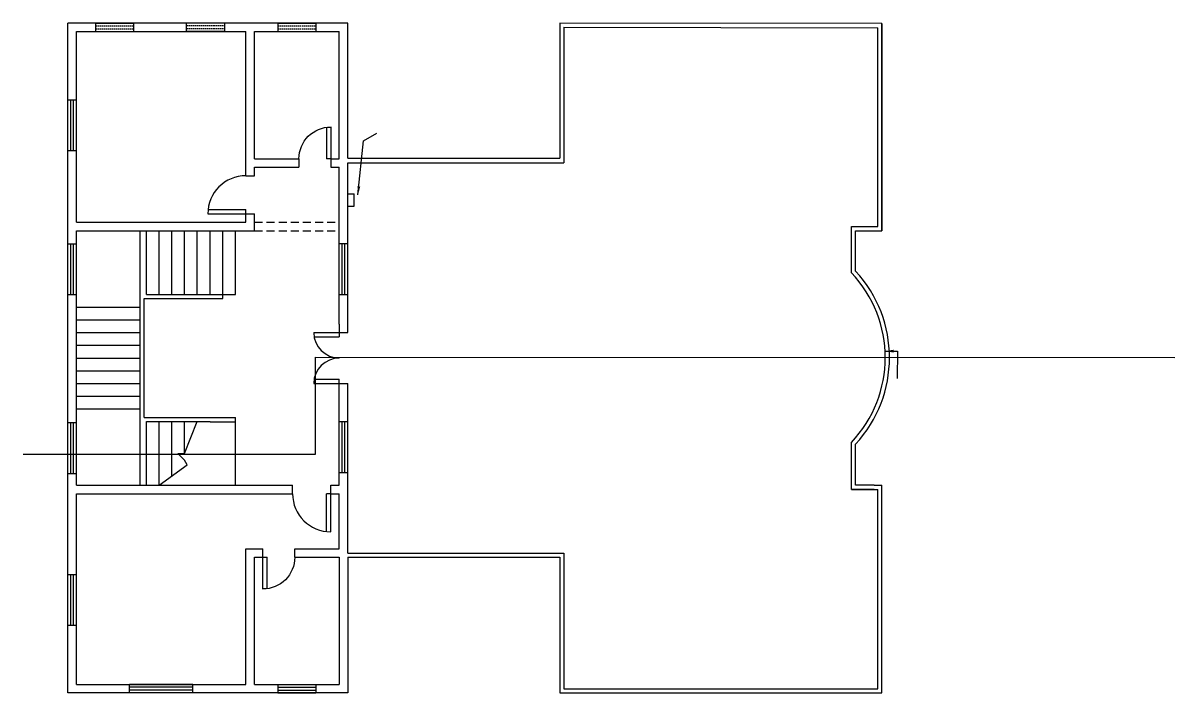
# Model space of a CAD drawing. Header units: millimetres. Extents: x -938220 to 926261, y -44187 to 232552.
# Drawn here: x -685143 to -657974, y 148360 to 164160 of the extents above; entities that cross this region are included whole.
import ezdxf

# ---------------------------------------------------------------- set-up
doc = ezdxf.new("R2010")
doc.units = ezdxf.units.MM
doc.linetypes.add('HIDDEN', pattern=[9.525, 6.35, -3.175])
for name, color, linetype in [('DOORS', 30, 'Continuous'), ('R1', 220, 'Continuous'), ('steel ladder', 170, 'Continuous'), ('STEPS', 11, 'Continuous'), ('VENTILATOR', 130, 'Continuous')]:
    doc.layers.add(name, color=color, linetype=linetype)
doc.layers.add('walls', color=7, linetype='Continuous', true_color=0xf8ce8b)
doc.layers.add('WINDOWS', color=7, linetype='Continuous', true_color=0xd4e480)
doc.styles.get("Standard").update_dxf_attribs({"font": 'romantic.ttf', "height": 200})
doc.dimstyles.new('ISO-25', dxfattribs={"dimtxt": 200, "dimasz": 200, "dimexe": 1.25, "dimexo": 0.625, "dimgap": 150, "dimtad": 1, "dimdec": 0, "dimtxsty": 'Standard', "dimblk": 'CLOSEDBLANK', "dimcen": 2.5, "dimclrd": 2, "dimclre": 7, "dimclrt": 7, "dimadec": 0, "dimazin": 0, "dimtfac": 1, "dimtdec": 0, "dimtmove": 0, "dimatfit": 3, "dimfxl": 1, "dimarcsym": 0})

# ---------------------------------------------------------------- blocks, each defined once
blk = doc.blocks.new('W2')
at = {"layer": 'WINDOWS', "ltscale": 5}
for p, q in [((-600, 200), (-600, 0)), ((-600, 200), (600, 200)), ((-600, 133), (600, 133)), ((-600, 67), (600, 67)), ((-600, 0), (600, 0)), ((600, 200), (600, 0))]:
    blk.add_line(p, q, dxfattribs=at)
blk = doc.blocks.new('V1')
at = {"layer": 'VENTILATOR', "ltscale": 5}
for p, q in [((-450, 200), (-450, 0)), ((-450, 200), (450, 200)), ((-450, 0), (450, 0)), ((450, 200), (450, 0))]:
    blk.add_line(p, q, dxfattribs=at)
at = {"layer": 'VENTILATOR', "linetype": 'HIDDEN', "ltscale": 5}
for p, q in [((-450, 133), (450, 133)), ((-450, 67), (450, 67))]:
    blk.add_line(p, q, dxfattribs=at)
blk = doc.blocks.new('D1')
at = {"layer": 'DOORS', "ltscale": 5}
for p, q in [((0, 900), (0, 0)), ((100, 894.427191), (100, 0)), ((0, 600), (0, 0)), ((0, 0), (100, 0)), ((0, 0), (100, 0))]:
    blk.add_line(p, q, dxfattribs=at)
blk.add_arc((0, 0), 900, 0, 90, dxfattribs=at)
blk = doc.blocks.new('D2')
at = {"layer": 'DOORS', "ltscale": 5}
for p, q in [((0, 750), (0, 0)), ((0, 600), (0, 0)), ((100, 744), (100, 0)), ((0, 0), (100, 0)), ((0, 0), (100, 0)), ((0, 0), (100, 0))]:
    blk.add_line(p, q, dxfattribs=at)
blk.add_arc((3, 0), 747, 0, 90.2477, dxfattribs=at)
blk = doc.blocks.new('W1')
at = {"layer": 'WINDOWS', "ltscale": 5}
for p, q in [((-750, 200), (-750, 0)), ((-750, 200), (750, 200)), ((-750, 133), (750, 133)), ((-750, 67), (750, 67)), ((-750, 0), (750, 0)), ((750, 200), (750, 0))]:
    blk.add_line(p, q, dxfattribs=at)
blk = doc.blocks.new('DD')
at = {"layer": 'DOORS', "ltscale": 5}
for p, q in [((0, 600), (0, 0)), ((0, 600), (0, 0)), ((100, 592), (100, 0)), ((1100, 592), (1100, 0)), ((1200, 600), (1200, 0)), ((1200, 600), (1200, 0)), ((0, 0), (100, 0)), ((1200, 0), (1100, 0))]:
    blk.add_line(p, q, dxfattribs=at)
for centre, start, end in [((0, 0), 0, 90), ((1200, 0), 90, 180)]:
    blk.add_arc(centre, 600, start, end, dxfattribs=at)
blk = doc.blocks.new('W3')
at = {"layer": 'WINDOWS', "ltscale": 5}
for p, q in [((-450, 200), (-450, 0)), ((-450, 200), (450, 200)), ((-450, 133), (450, 133)), ((-450, 67), (450, 67)), ((-450, 0), (450, 0)), ((450, 200), (450, 0))]:
    blk.add_line(p, q, dxfattribs=at)
blk = doc.blocks.new('_ClosedBlank')
at = {"color": 0, "linetype": 'ByBlock', "lineweight": -2}
for p, q in [((-1, 0.17), (0, 0)), ((-1, 0.17), (-1, -0.17)), ((0, 0), (-1, -0.17))]:
    blk.add_line(p, q, dxfattribs=at)

msp = doc.modelspace()

# ---------------------------------------------------------------- linework, layer by layer
at = {"ltscale": 5}
msp.add_lwpolyline([(-685143.3, 153991.6), (-678247.7, 153991.6), (-678247.7, 156277.6), (-657974.3, 156271.4)], dxfattribs=at)
at = {"layer": 'R1', "ltscale": 5}
for p, q in [((-664885.2, 164145.6), (-672485.2, 164160.1)), ((-672485.2, 164160.1), (-672485.2, 160971.5)), ((-664885.2, 164145.6), (-664885.2, 159259.7)), ((-672385.2, 164059.9), (-672385.2, 160859.7)), ((-672385.2, 164059.9), (-664985.2, 164045.7)), ((-664985.2, 163959.7), (-664985, 164045.7)), ((-664985.2, 159359.7), (-664985.2, 163959.7)), ((-677485.2, 160971.5), (-672485.2, 160971.5)), ((-677485.2, 160859.7), (-672385.2, 160859.7)), ((-664885.2, 149254.2), (-664885.2, 153259.7)), ((-664985.2, 149254.2), (-664985.2, 153159.7)), ((-677485.2, 151559.7), (-672485.2, 151559.7)), ((-672385.2, 149915.6), (-672385.2, 148559.7)), ((-664985.2, 148459.7), (-664985.2, 149254.2)), ((-664885.2, 148359.7), (-664885.2, 149254.2)), ((-672385.2, 148459.7), (-664985.2, 148459.7)), ((-670285.2, 148359.7), (-664885.2, 148359.7))]:
    msp.add_line(p, q, dxfattribs=at)
for points in [[(-677485.2, 151659.7), (-672385.2, 151659.7), (-672385.2, 148459.7), (-670285.2, 148459.7)], [(-672485.2, 151559.7), (-672485.2, 148359.7), (-670285.2, 148359.7)]]:
    msp.add_lwpolyline(points, dxfattribs=at)
at = {"layer": 'steel ladder', "ltscale": 5}
for p, q in [((-677485.2, 160131), (-677335.2, 160131)), ((-677335.2, 159839.1), (-677335.2, 160131)), ((-677485.2, 159839.1), (-677335.2, 159839.1))]:
    msp.add_line(p, q, dxfattribs=at)
at = {"layer": 'STEPS', "ltscale": 5}
for p, q in [((-682383, 153259.7), (-682383, 159259.7)), ((-665066.6, 159359.7), (-664985.2, 159359.7)), ((-682283, 157659.7), (-680733, 157659.7)), ((-682233, 157759.7), (-680733, 157759.7)), ((-680733, 157759.7), (-680133, 157759.7)), ((-680733, 157659.7), (-680433, 157659.7)), ((-682283, 154859.7), (-680133, 154859.7)), ((-682233, 154759.7), (-681033, 154759.7)), ((-681333, 154009.7), (-681033, 154759.7)), ((-681033, 154759.7), (-680733, 154759.7)), ((-680731.6, 154758.2), (-680131.6, 154758.2)), ((-681333, 153850.2), (-681490, 154009.7)), ((-681490, 154009.7), (-681333, 154009.7)), ((-681269.2, 153736.7), (-681333, 153850.2)), ((-681933, 153259.7), (-681269.2, 153736.7)), ((-665066.6, 153259.7), (-664885.2, 153259.7)), ((-665607, 153159.7), (-664985.2, 153159.7))]:
    msp.add_line(p, q, dxfattribs=at)
at = {"layer": 'STEPS', "ltscale": 10}
for p, q in [((-682233, 157759.7), (-682233, 159259.7)), ((-681933, 157759.7), (-681933, 159259.7)), ((-681633, 157759.7), (-681633, 159259.7)), ((-681333, 157759.7), (-681333, 159259.7)), ((-681033, 157759.7), (-681033, 159259.7)), ((-680733, 157759.7), (-680733, 159259.7)), ((-680433, 157659.7), (-680433, 159259.7)), ((-680133, 157759.7), (-680133, 159259.7)), ((-682383, 154854.8), (-682383, 157654.8)), ((-682283, 154859.7), (-682283, 157659.7)), ((-683885.2, 157459.7), (-682383, 157459.7)), ((-683885.2, 157159.7), (-682383, 157159.7)), ((-683885.2, 156859.7), (-682383, 156859.7)), ((-683885.2, 156559.7), (-682383, 156559.7)), ((-683885.2, 156259.7), (-682383, 156259.7)), ((-683883, 155959.7), (-682383, 155959.7)), ((-683883, 155659.7), (-682383, 155659.7)), ((-683883, 155359.7), (-682383, 155359.7)), ((-683883, 155059.7), (-682383, 155059.7)), ((-682233, 153259.7), (-682233, 154759.7)), ((-681933, 153259.7), (-681933, 154759.7)), ((-681633, 153475.3), (-681633, 154759.7)), ((-681333, 154009.7), (-681333, 154759.7)), ((-680133, 153259.7), (-680133, 154859.7))]:
    msp.add_line(p, q, dxfattribs=at)
at = {"layer": 'STEPS', "ltscale": 5}
for points in [[(-665066.6, 153259.7), (-665507, 153259.7), (-665507, 154230.1, 0.3922323), (-665507, 158309.3), (-665507, 159259.7), (-664885.2, 159259.7), (-664885.2, 164145.6)], [(-665066.6, 153159.7), (-665607, 153159.7), (-665607, 154269.7, 0.4), (-665607, 158269.7), (-665607, 159359.7), (-665066.6, 159359.7)]]:
    msp.add_lwpolyline(points, format="xyb", dxfattribs=at)
at = {"layer": 'walls', "ltscale": 5}
for p, q in [((-677485.2, 164159.7), (-684085.2, 164159.7)), ((-684085.2, 159545.1), (-684085.2, 164159.7)), ((-677485.2, 160971.5), (-677485.2, 164159.7)), ((-683885.2, 159545.1), (-683885.2, 163959.7)), ((-683883, 163959.7), (-679885.2, 163959.7)), ((-679885.2, 160559.7), (-679885.2, 163959.7)), ((-679685.2, 163959.7), (-677685.2, 163959.7)), ((-679685.2, 160959.7), (-679685.2, 163959.7)), ((-677685.2, 160959.7), (-677685.2, 163959.7)), ((-679685.2, 160959.7), (-679485.2, 160959.7)), ((-679485.2, 160959.7), (-678735.2, 160959.7)), ((-678735.2, 160959.7), (-678635.2, 160959.7)), ((-678635.2, 160959.7), (-678635.2, 160759.7)), ((-677885.2, 160959.7), (-677685.2, 160959.7)), ((-677885.2, 160959.7), (-677885.2, 160759.7)), ((-677485.2, 156859.7), (-677485.2, 160859.7)), ((-679685.2, 160759.7), (-679485.2, 160759.7)), ((-679685.2, 160559.7), (-679685.2, 160759.7)), ((-679485.2, 160759.7), (-678735.2, 160759.7)), ((-678735.2, 160759.7), (-678635.2, 160759.7)), ((-677885.2, 160759.7), (-677685.2, 160759.7)), ((-677685.2, 157059.9), (-677685.2, 160759.7)), ((-679885.2, 160559.7), (-679685.2, 160559.7)), ((-684085.2, 158956.1), (-684085.2, 159545.1)), ((-683885.2, 159459.7), (-683885.2, 159545.1)), ((-679885.2, 159459.7), (-679885.2, 159659.7)), ((-679885.2, 159659.7), (-679685.2, 159659.7)), ((-679685.2, 159259.7), (-679685.2, 159659.7)), ((-683885.2, 159459.7), (-679885.2, 159459.7)), ((-683885.2, 159259.7), (-679685.2, 159259.7)), ((-683885.2, 158956.1), (-683885.2, 159259.7)), ((-684085.2, 155759.7), (-684085.2, 157756.1)), ((-683885.2, 155759.7), (-683885.2, 157756.1)), ((-677685.2, 157059.9), (-677685.2, 156859.7)), ((-677685.2, 156859.7), (-677485.2, 156859.7)), ((-677685.2, 153259.7), (-677685.2, 155659.7)), ((-677685.2, 155659.7), (-677485.2, 155659.7)), ((-677485.2, 151659.7), (-677485.2, 155659.7)), ((-683885.2, 153259.7), (-678785.2, 153259.7)), ((-678785.2, 153059.7), (-678785.2, 153259.7)), ((-677885.2, 153259.7), (-677685.2, 153259.7)), ((-677885.2, 153059.7), (-677885.2, 153259.7)), ((-683885.2, 153059.7), (-678785.2, 153059.7)), ((-677885.2, 153059.7), (-677685.2, 153059.7)), ((-677685.2, 151759.7), (-677685.2, 153059.7)), ((-677485.2, 153059.7), (-677485.2, 153059.7)), ((-679485.2, 151559.7), (-679485.2, 151759.7)), ((-678735.2, 151559.7), (-678735.2, 151759.7)), ((-677485.2, 151559.7), (-677485.2, 148359.7))]:
    msp.add_line(p, q, dxfattribs=at)
at = {"layer": 'walls', "linetype": 'HIDDEN', "ltscale": 30}
for p, q in [((-679685.2, 159459.7), (-677685.2, 159459.7)), ((-679685.2, 159259.7), (-677685.2, 159259.7))]:
    msp.add_line(p, q, dxfattribs=at)
at = {"layer": 'walls', "ltscale": 5}
for points in [[(-677485.2, 148359.7), (-684085.2, 148359.7), (-684085.2, 155959.7)], [(-683885.2, 155959.7), (-683883, 155959.7)], [(-683885.2, 153259.7), (-683885.2, 155759.7), (-683885.2, 155759.7)], [(-683885.2, 148559.7), (-683885.2, 153059.7)], [(-679885.2, 148559.7), (-679885.2, 151759.7), (-679485.2, 151759.7)], [(-678735.2, 151759.7), (-677685.2, 151759.7)], [(-679685.2, 148559.7), (-679685.2, 151559.7), (-679485.2, 151559.7)], [(-678735.2, 151559.7), (-677685.2, 151559.7), (-677685.2, 148559.7)], [(-683883, 148559.7), (-679885.2, 148559.7)], [(-679685.2, 148559.7), (-677685.2, 148559.7)]]:
    msp.add_lwpolyline(points, dxfattribs=at)

# ---------------------------------------------------------------- block references
at = {"layer": 'DOORS', "ltscale": 5, "xscale": -1}
msp.add_blockref('D2', (-677885.2, 160959.7), dxfattribs=at)
at = {"layer": 'DOORS', "ltscale": 5}
for name, p, rotation in [('D1', (-679885.2, 159659.7), 90), ('DD', (-677685.2, 155659.7), 90), ('D1', (-677885.2, 153059.7), 180)]:
    msp.add_blockref(name, p, dxfattribs=dict(at, rotation=rotation))
at = {"layer": 'DOORS', "ltscale": 5, "xscale": -1, "rotation": 180}
msp.add_blockref('D2', (-679485.2, 151559.7), dxfattribs=at)
at = {"layer": 'walls', "ltscale": 5}
msp.add_blockref('V1', (-682985.5, 163959.7), dxfattribs=at)
at = {"layer": 'walls', "ltscale": 5, "rotation": 180}
msp.add_blockref('V1', (-680835.2, 164159.7), dxfattribs=at)
at = {"layer": 'WINDOWS', "ltscale": 5}
for name, p in [('V1', (-678685.2, 163959.7)), ('W3', (-678685.2, 148359.7))]:
    msp.add_blockref(name, p, dxfattribs=at)
for name, p, rotation in [('W2', (-683885.2, 161752.4), 90), ('W2', (-683885.2, 158356.1), 90), ('W2', (-677485.2, 158359.7), 90), ('W2', (-683885.2, 154135.3), 90), ('W2', (-677485.2, 154159.7), 90), ('W2', (-683885.2, 150556.1), 90), ('W1', (-681885.2, 148559.7), 180)]:
    msp.add_blockref(name, p, dxfattribs=dict(at, rotation=rotation))

# ---------------------------------------------------------------- leaders
at = {"layer": 'steel ladder', "ltscale": 5}
for points in [[(-677244.1, 160104.8), (-677109.5, 161384), (-676801.7, 161559.7)], [(-664811, 156421.7), (-664516.6, 156421.7), (-664523.8, 155773.1)]]:
    msp.add_leader(points, dimstyle='ISO-25', override={"dimgap": 150, "dimtad": 0}, dxfattribs=at)

doc.saveas('drawing.dxf')
